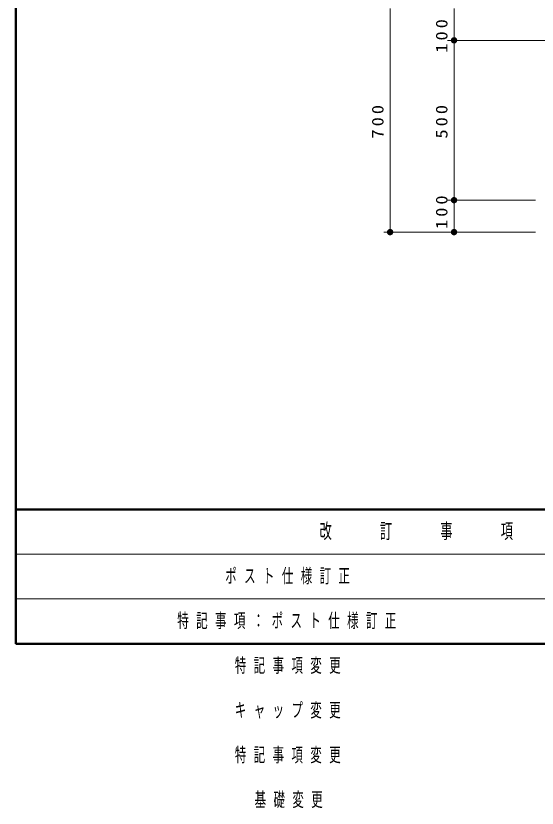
# Model space of a CAD drawing. Units: millimetres on the paper, scale 1:20. Extents: x -365 to 12, y -38 to 257.
# Drawn here: x -365 to -283.5, y -25.7 to 98.2 of the extents above; entities that cross this region are included whole.
import ezdxf

# ---------------------------------------------------------------- set-up
doc = ezdxf.new("R2010")
doc.units = ezdxf.units.MM
doc.layers.add('LY_1', color=7, linetype='Continuous', lineweight=25)
doc.layers.add('LY_2', color=7, linetype='Continuous', lineweight=13)
doc.styles.add('ＭＳ ゴシック', font='')
doc.styles.get('ＭＳ ゴシック').set_extended_font_data('MS Gothic')

# ---------------------------------------------------------------- blocks, each defined once
blk = doc.blocks.new('filled_dot')
at = {"color": 0, "linetype": 'Continuous', "lineweight": -2, "const_width": 1.25}
blk.add_lwpolyline([(-0.625, 0, 1), (0.625, 0, 1)], format="xyb", close=True, dxfattribs=at)

msp = doc.modelspace()

# ---------------------------------------------------------------- linework, layer by layer
at = {"layer": 'LY_1', "lineweight": 13}
for p, q in [((-306.458, 64.382), (-306.458, 99.382)), ((-296.458, 94.382), (-296.458, 99.382)), ((-281.208, 94.382), (-297.458, 94.382)), ((-296.458, 69.382), (-296.458, 94.382)), ((-283.708, 69.382), (-297.458, 69.382)), ((-296.458, 64.382), (-296.458, 69.382)), ((-283.708, 64.382), (-307.458, 64.382))]:
    msp.add_line(p, q, dxfattribs=at)
at = {"layer": 'LY_2', "lineweight": 50}
for p, q in [((-365, 257), (-365, 0)), ((-365, 21), (0, 21)), ((-365, 0), (0, 0))]:
    msp.add_line(p, q, dxfattribs=at)
at = {"layer": 'LY_2'}
for p, q in [((-365, 14), (-238.5, 14)), ((-365, 7), (-238.5, 7))]:
    msp.add_line(p, q, dxfattribs=at)

# ---------------------------------------------------------------- block references
at = {"layer": 'LY_1', "lineweight": 13, "xscale": 0.4, "yscale": 0.4, "rotation": 90}
for p in [(-296.458, 94.382), (-296.458, 69.382), (-306.458, 64.382), (-296.458, 64.382)]:
    msp.add_blockref('filled_dot', p, dxfattribs=at)

# ---------------------------------------------------------------- texts
at = {"layer": 'LY_1', "char_height": 1.833, "attachment_point": 8, "rotation": 90, "style": 'ＭＳ ゴシック'}
for s, insert in [('\\T1.33;\\W1.15;100', (-297.458, 95.309)), ('\\T1.33;\\W1.15;700', (-307.458, 81.882)), ('\\T1.33;\\W1.15;500', (-297.458, 81.882)), ('\\T1.33;\\W1.15;100', (-297.458, 67.734))]:
    msp.add_mtext(s, dxfattribs=dict(at, insert=insert))
at = {"layer": 'LY_1', "char_height": 2.199, "style": 'ＭＳ ゴシック'}
for s, insert, attachment_point in [('\\T1.64;\\W0.6;ポスト仕様訂正', (-332.25, 10.5), 4), ('\\T1.64;\\W0.6;特記事項：ポスト仕様訂正', (-339.75, 3.5), 4), ('\\T1.64;\\W0.6;特記事項変更', (-330.75, -3.5), 4), ('\\T1.64;\\W0.6;キャップ変更', (-330.75, -10.5), 4), ('\\T1.64;\\W0.6;特記事項変更', (-330.75, -17.5), 4), ('\\T1.64;\\W0.6;基礎変更', (-321.75, -24.5), 5)]:
    msp.add_mtext(s, dxfattribs=dict(at, insert=insert, attachment_point=attachment_point))
at = {"layer": 'LY_2', "color": 4, "insert": (-301.75, 17.5), "char_height": 2.346, "attachment_point": 5, "style": 'ＭＳ ゴシック'}
msp.add_mtext('\\T1.64;\\W0.6;改\u3000\u3000訂\u3000\u3000事\u3000\u3000項', dxfattribs=at)

doc.saveas('drawing.dxf')
